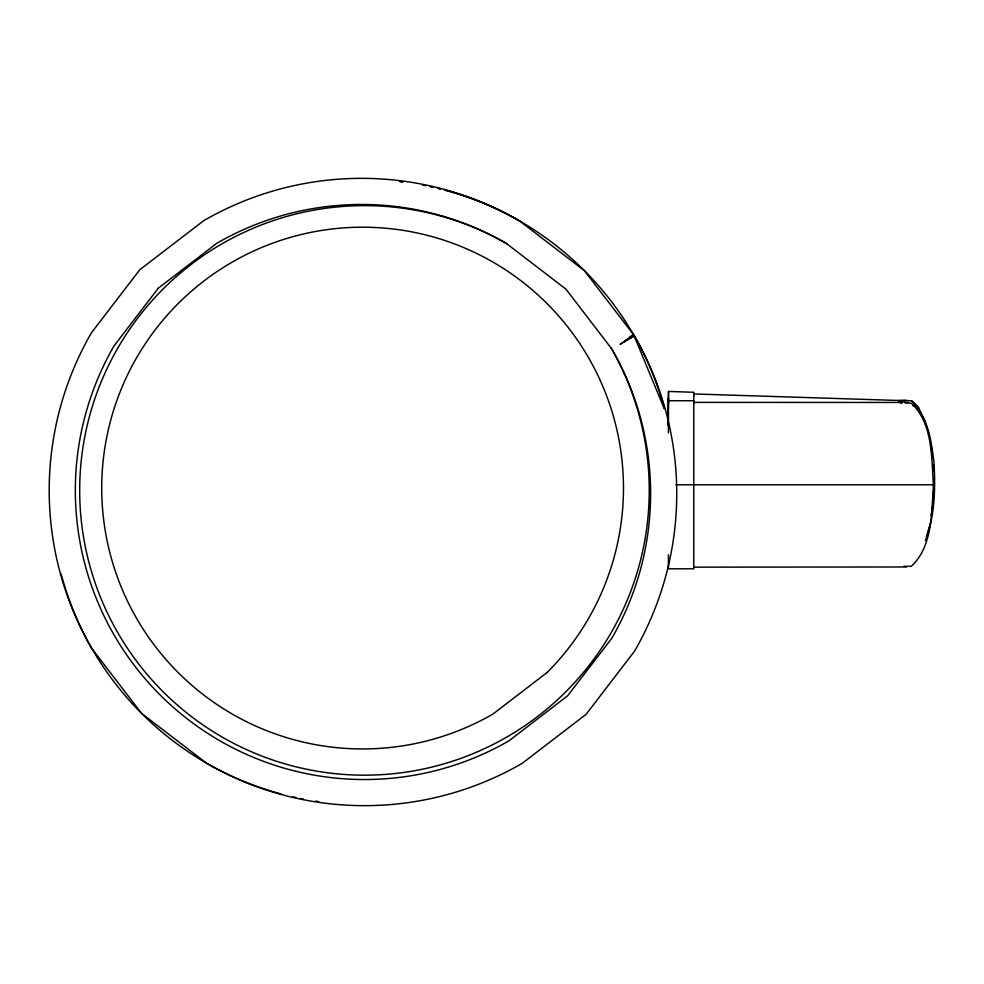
<?xml version="1.0" encoding="UTF-8"?>
<svg xmlns="http://www.w3.org/2000/svg" width="984" height="984" viewBox="0 0 984 984"><rect width="100%" height="100%" fill="white"/><g stroke="black" fill="none" stroke-linecap="round" stroke-linejoin="round"><path stroke-width="1.48" d="M693.855 395.519L693.868 393.957L904.616 400.66L898.294 400.673L906.879 400.279M668.074 424.904L668.468 398.2M668.394 402.37L668.554 391.435L693.904 392.284L693.745 403.391M668.37 402.481L668.542 391.472M668.013 425.137L668.431 398.323M904.739 402.382L911.307 403.219C933.041 423.44 931.319 457.339 933.459 484.768C931.319 512.184 933.041 546.083 911.307 566.317L903.952 566.317M933.287 496.243L933.545 491.938M933.324 498.285L933.668 492.541M931.356 514.89L931.799 512.024M932.242 509.146L932.684 506.28M931.344 515.493L931.786 512.627M932.229 509.761L932.894 505.456M926.436 537.166L930.015 524.103M925.378 540.696C935.009 515.628 935.538 488.002 933.914 461.496C931.27 442.48 929.228 421.201 915.501 406.527L912.808 405.469M901.246 403.231L904.308 400.5M901.196 403.391L904.271 400.673L911.651 400.746L918.613 407.597L924.566 420.635M625.763 340.341L623.192 342.493L634.508 335.962A315.261 315.261 0 0 1 634.508 651.224L586.107 714.31L522.086 763.424A315.261 315.261 0 0 1 206.825 763.424L141.635 713.449L91.438 648.038A315.261 315.261 0 0 1 91.438 332.776L139.839 269.69L203.86 220.576A315.261 315.261 0 0 1 519.121 220.576L584.41 270.674L633.733 334.941L664.2 408.508M624.434 341.362L633.389 334.498M633.733 334.941L629.969 337.106L630.756 338.127M905.354 402.96L908.171 402.456M693.781 567.153L906.596 566.981M900.569 402.456L693.781 402.382M675.885 484.768L933.459 484.768M911.614 400.918L918.576 407.757M924.603 420.476L925.698 425.1M931.368 447.843L931.725 450.746M932.254 455.088L932.611 457.99M933.509 465.223L933.668 470.979M933.336 467.498L933.422 470.377M668.431 432.776L668.431 400.722L693.781 400.722L693.781 568.801L668.431 568.801L668.431 554.73M318.607 801.542A310.919 310.919 0 0 1 315.557 801.111M303.392 799.045A310.919 310.919 0 0 1 300.366 798.454M295.852 797.507A310.919 310.919 0 0 1 292.863 796.856M281.018 793.928A310.919 310.919 0 0 1 61.156 574.066M664.397 408.471A310.919 310.919 0 0 0 444.928 190.072A310.846 310.846 0 0 1 519.786 221.068M611.089 348.016A284.782 284.782 0 0 1 413.957 770.841A284.782 284.782 0 0 1 83.997 441.041A284.782 284.782 0 0 1 506.723 243.7M158.326 288.177L114.07 345.839A289.124 289.124 0 0 0 509.023 740.792L567.62 695.823L611.876 638.161A289.124 289.124 0 0 0 611.876 349.037L565.935 289.148L506.047 243.208A289.124 289.124 0 0 0 216.923 243.208L158.326 288.177M622.22 343.059L620.264 344.191L622.22 343.059M547.067 672.527L493.033 713.99A260.871 260.871 0 0 1 102.717 510.807A260.871 260.871 0 0 1 451.816 242.925A260.871 260.871 0 0 1 547.067 672.527M402.739 181.843A310.919 310.919 0 0 0 399.676 181.487A310.846 310.846 0 0 1 402.739 181.843M425.58 185.546A310.919 310.919 0 0 0 422.554 184.955A310.846 310.846 0 0 1 425.58 185.546M433.083 187.144A310.919 310.919 0 0 0 430.094 186.493A310.846 310.846 0 0 1 433.083 187.144M440.512 188.928A310.919 310.919 0 0 0 437.548 188.19A310.846 310.846 0 0 1 440.512 188.928"/></g></svg>
